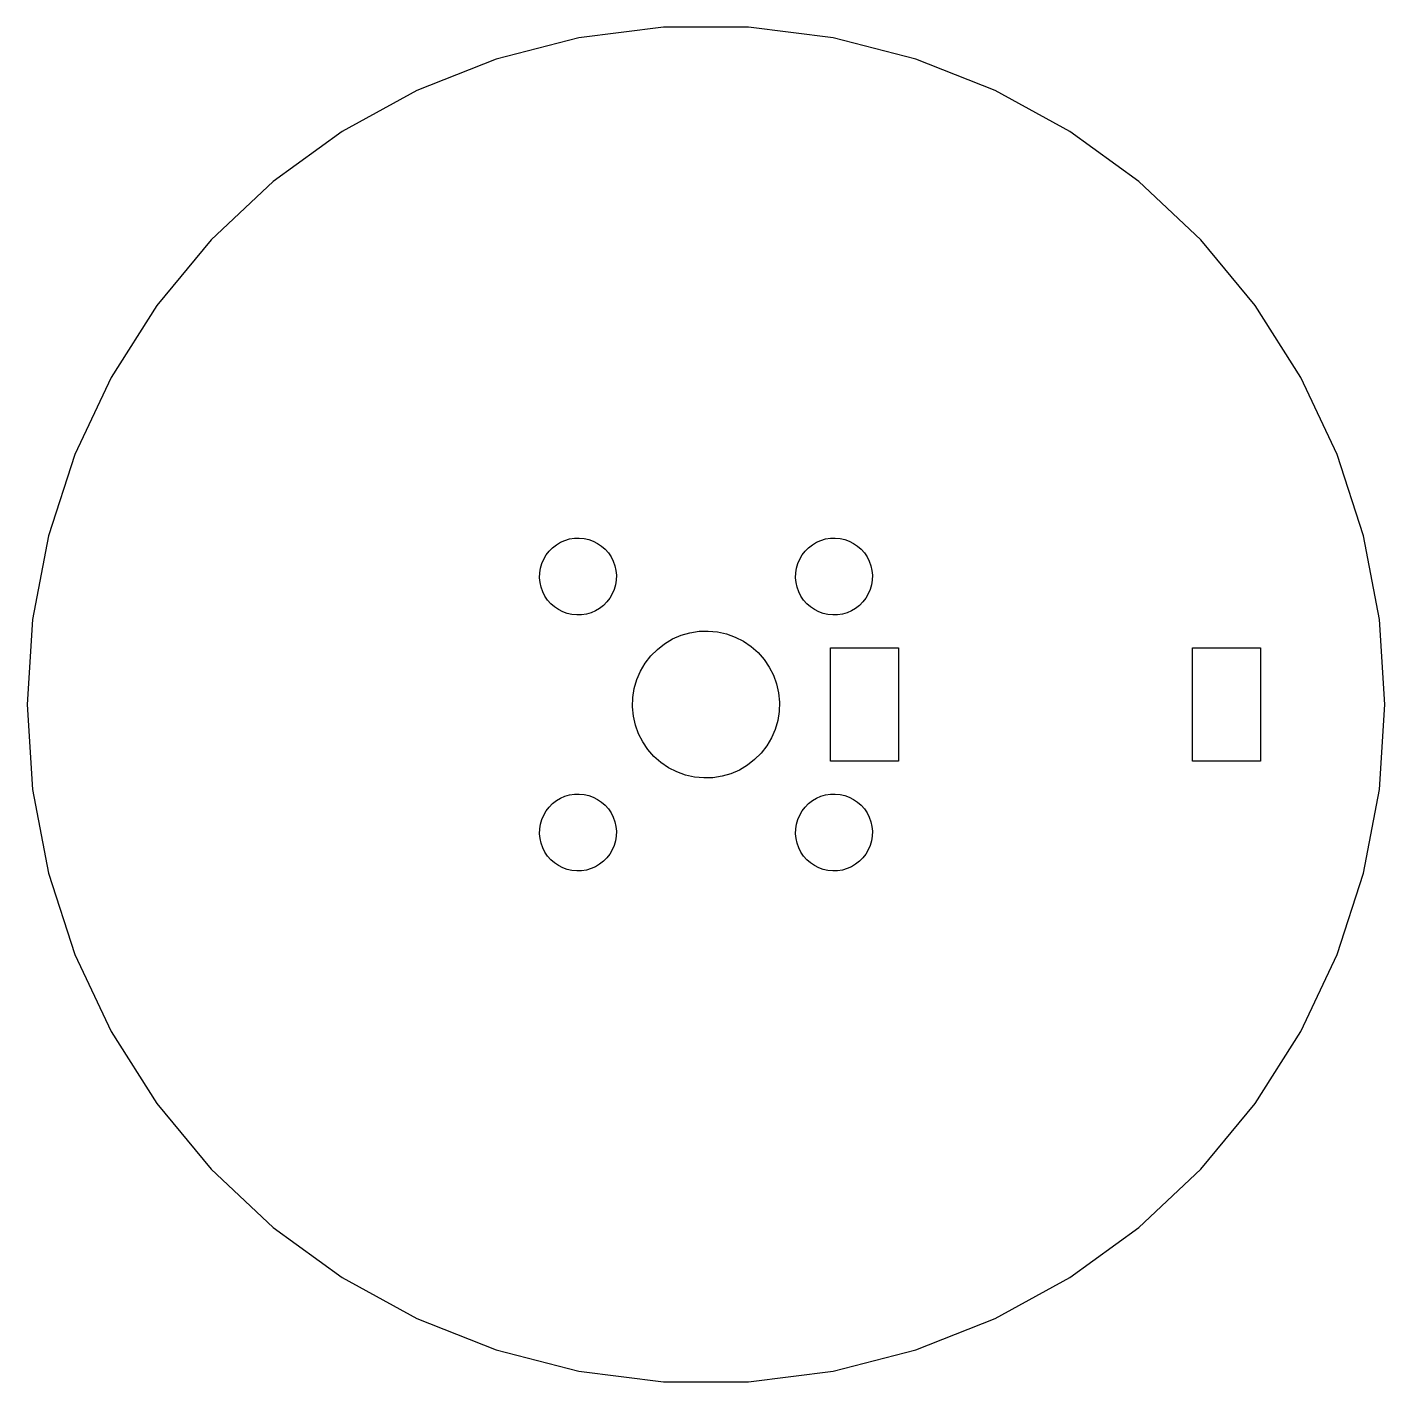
# Model space of a CAD drawing. Header units: metres. Extents: x -30 to 226, y -41 to 48.
# Drawn here: x -30 to 30, y -29.9 to 29.9 of the extents above; entities that cross this region are included whole.
import ezdxf

# ---------------------------------------------------------------- set-up
doc = ezdxf.new("R2010")
doc.units = ezdxf.units.M

msp = doc.modelspace()

# ---------------------------------------------------------------- linework, layer by layer
for p, q in [((-5.62143, 29.4686), (-9.27051, 28.5317)), ((-1.88371, 29.9408), (-5.62143, 29.4686)), ((1.88371, 29.9408), (-1.88371, 29.9408)), ((5.62143, 29.4686), (1.88371, 29.9408)), ((9.27051, 28.5317), (5.62143, 29.4686)), ((-9.27051, 28.5317), (-12.7734, 27.1448)), ((12.7734, 27.1448), (9.27051, 28.5317)), ((-12.7734, 27.1448), (-16.0748, 25.3298)), ((16.0748, 25.3298), (12.7734, 27.1448)), ((-16.0748, 25.3298), (-19.1227, 23.1154)), ((19.1227, 23.1154), (16.0748, 25.3298)), ((-19.1227, 23.1154), (-21.869, 20.5364)), ((21.869, 20.5364), (19.1227, 23.1154)), ((-21.869, 20.5364), (-24.2705, 17.6335)), ((24.2705, 17.6335), (21.869, 20.5364)), ((-24.2705, 17.6335), (-26.2892, 14.4526)), ((26.2892, 14.4526), (24.2705, 17.6335)), ((-26.2892, 14.4526), (-27.8933, 11.0437)), ((27.8933, 11.0437), (26.2892, 14.4526)), ((-27.8933, 11.0437), (-29.0575, 7.46069)), ((29.0575, 7.46069), (27.8933, 11.0437)), ((-29.0575, 7.46069), (-29.7634, 3.75999)), ((-6.42863, 7.17155), (-6.2327, 7.25635)), ((-6.2327, 7.25635), (-6.02769, 7.3159)), ((-6.02769, 7.3159), (-5.81683, 7.3493)), ((-5.81683, 7.3493), (-5.60345, 7.356)), ((-5.60345, 7.356), (-5.39091, 7.33592)), ((-5.39091, 7.33592), (-5.18256, 7.28935)), ((-5.18256, 7.28935), (-4.98169, 7.21703)), ((-4.98169, 7.21703), (-4.79147, 7.1201)), ((4.88507, 7.17155), (5.08099, 7.25635)), ((5.08099, 7.25635), (5.28601, 7.3159)), ((5.28601, 7.3159), (5.49686, 7.3493)), ((5.49686, 7.3493), (5.71025, 7.356)), ((5.71025, 7.356), (5.92279, 7.33592)), ((5.92279, 7.33592), (6.13113, 7.28935)), ((6.13113, 7.28935), (6.332, 7.21703)), ((6.332, 7.21703), (6.52222, 7.1201)), ((29.7634, 3.75999), (29.0575, 7.46069)), ((-7.17155, 6.42863), (-7.06288, 6.61238)), ((-7.06288, 6.61238), (-6.93204, 6.78108)), ((-6.93204, 6.78108), (-6.78108, 6.93204)), ((-6.78108, 6.93204), (-6.61238, 7.06288)), ((-6.61238, 7.06288), (-6.42863, 7.17155)), ((-4.79147, 7.1201), (-4.6149, 7.00011)), ((-4.6149, 7.00011), (-4.45477, 6.85893)), ((-4.45477, 6.85893), (-4.31358, 6.69879)), ((-4.31358, 6.69879), (-4.19359, 6.52222)), ((4.14214, 6.42863), (4.25081, 6.61238)), ((4.25081, 6.61238), (4.38165, 6.78108)), ((4.38165, 6.78108), (4.53262, 6.93204)), ((4.53262, 6.93204), (4.70131, 7.06288)), ((4.70131, 7.06288), (4.88507, 7.17155)), ((6.52222, 7.1201), (6.69879, 7.00011)), ((6.69879, 7.00011), (6.85893, 6.85893)), ((6.85893, 6.85893), (7.00011, 6.69879)), ((7.00011, 6.69879), (7.1201, 6.52222)), ((-7.3493, 5.81683), (-7.3159, 6.02769)), ((-7.3159, 6.02769), (-7.25635, 6.2327)), ((-7.25635, 6.2327), (-7.17155, 6.42863)), ((-4.19359, 6.52222), (-4.09666, 6.332)), ((-4.09666, 6.332), (-4.02435, 6.13113)), ((-4.02435, 6.13113), (-3.97778, 5.92279)), ((3.96439, 5.81683), (3.99779, 6.02769)), ((3.99779, 6.02769), (4.05734, 6.2327)), ((4.05734, 6.2327), (4.14214, 6.42863)), ((7.1201, 6.52222), (7.21703, 6.332)), ((7.21703, 6.332), (7.28935, 6.13113)), ((7.28935, 6.13113), (7.33592, 5.92279)), ((-7.356, 5.60345), (-7.3493, 5.81683)), ((-7.33592, 5.39091), (-7.356, 5.60345)), ((-3.96439, 5.49686), (-3.99779, 5.286)), ((-3.97778, 5.92279), (-3.95769, 5.71025)), ((-3.95769, 5.71025), (-3.96439, 5.49686)), ((3.95769, 5.60345), (3.96439, 5.81683)), ((3.97778, 5.39091), (3.95769, 5.60345)), ((7.3493, 5.49686), (7.3159, 5.28601)), ((7.33592, 5.92279), (7.356, 5.71025)), ((7.356, 5.71025), (7.3493, 5.49686)), ((-7.28935, 5.18256), (-7.33592, 5.39091)), ((-7.21703, 4.98169), (-7.28935, 5.18256)), ((-7.1201, 4.79147), (-7.21703, 4.98169)), ((-4.14214, 4.88506), (-4.25081, 4.70131)), ((-4.05734, 5.08099), (-4.14214, 4.88506)), ((-3.99779, 5.286), (-4.05734, 5.08099)), ((4.02435, 5.18256), (3.97778, 5.39091)), ((4.09666, 4.98169), (4.02435, 5.18256)), ((4.19359, 4.79147), (4.09666, 4.98169)), ((7.17155, 4.88507), (7.06288, 4.70131)), ((7.25635, 5.08099), (7.17155, 4.88507)), ((7.3159, 5.28601), (7.25635, 5.08099)), ((-7.00011, 4.6149), (-7.1201, 4.79147)), ((-6.85893, 4.45477), (-7.00011, 4.6149)), ((-6.69879, 4.31358), (-6.85893, 4.45477)), ((-6.52222, 4.19359), (-6.69879, 4.31358)), ((-4.70131, 4.25081), (-4.88506, 4.14214)), ((-4.53262, 4.38165), (-4.70131, 4.25081)), ((-4.38165, 4.53262), (-4.53262, 4.38165)), ((-4.25081, 4.70131), (-4.38165, 4.53262)), ((4.31358, 4.6149), (4.19359, 4.79147)), ((4.45476, 4.45476), (4.31358, 4.6149)), ((4.6149, 4.31358), (4.45476, 4.45476)), ((4.79147, 4.19359), (4.6149, 4.31358)), ((6.61238, 4.25081), (6.42863, 4.14214)), ((6.78108, 4.38165), (6.61238, 4.25081)), ((6.93204, 4.53262), (6.78108, 4.38165)), ((7.06288, 4.70131), (6.93204, 4.53262)), ((-29.7634, 3.75999), (-30, 0)), ((-6.332, 4.09666), (-6.52222, 4.19359)), ((-6.13113, 4.02435), (-6.332, 4.09666)), ((-5.92279, 3.97778), (-6.13113, 4.02435)), ((-5.71025, 3.95769), (-5.92279, 3.97778)), ((-5.49686, 3.96439), (-5.71025, 3.95769)), ((-5.286, 3.99779), (-5.49686, 3.96439)), ((-5.08099, 4.05734), (-5.286, 3.99779)), ((-4.88506, 4.14214), (-5.08099, 4.05734)), ((4.98169, 4.09666), (4.79147, 4.19359)), ((5.18256, 4.02435), (4.98169, 4.09666)), ((5.39091, 3.97778), (5.18256, 4.02435)), ((5.60345, 3.95769), (5.39091, 3.97778)), ((5.81683, 3.96439), (5.60345, 3.95769)), ((6.02769, 3.99779), (5.81683, 3.96439)), ((6.2327, 4.05734), (6.02769, 3.99779)), ((6.42863, 4.14214), (6.2327, 4.05734)), ((30, 0), (29.7634, 3.75999)), ((-1.47546, 2.89577), (-1.10089, 3.05786)), ((-1.10089, 3.05786), (-0.70895, 3.17172)), ((-0.70895, 3.17172), (-0.30585, 3.23557)), ((-0.30585, 3.23557), (0.10208, 3.24838)), ((0.10208, 3.24838), (0.50841, 3.20998)), ((0.50841, 3.20998), (0.90671, 3.12094)), ((0.90671, 3.12094), (1.29073, 2.9827)), ((-2.43785, 2.14926), (-2.14926, 2.43785)), ((-2.14926, 2.43785), (-1.82677, 2.688)), ((-1.82677, 2.688), (-1.47546, 2.89577)), ((1.29073, 2.9827), (1.65437, 2.79741)), ((1.65437, 2.79741), (1.99194, 2.56799)), ((1.99194, 2.56799), (2.2981, 2.2981)), ((5.5, -2.5), (5.5, 2.5)), ((5.5, 2.5), (8.5, 2.5)), ((8.5, 2.5), (8.5, -2.5)), ((21.5, -2.5), (21.5, 2.5)), ((21.5, 2.5), (24.5, 2.5)), ((24.5, 2.5), (24.5, -2.5)), ((-2.89577, 1.47546), (-2.688, 1.82677)), ((-2.688, 1.82677), (-2.43785, 2.14926)), ((2.2981, 2.2981), (2.56799, 1.99194)), ((2.56799, 1.99194), (2.79741, 1.65437)), ((-3.05786, 1.10089), (-2.89577, 1.47546)), ((2.79741, 1.65437), (2.9827, 1.29073)), ((2.9827, 1.29073), (3.12094, 0.90671)), ((-3.23557, 0.30585), (-3.17172, 0.70895)), ((-3.17172, 0.70895), (-3.05786, 1.10089)), ((3.12094, 0.90671), (3.20998, 0.50841)), ((-30, 0), (-29.7634, -3.75999)), ((-3.24838, -0.10208), (-3.23557, 0.30585)), ((3.20998, 0.50841), (3.24838, 0.10208)), ((3.24838, 0.10208), (3.23557, -0.30585)), ((29.7634, -3.75999), (30, 0)), ((-3.20998, -0.50841), (-3.24838, -0.10208)), ((-3.12094, -0.90671), (-3.20998, -0.50841)), ((3.23557, -0.30585), (3.17172, -0.70895)), ((-2.9827, -1.29073), (-3.12094, -0.90671)), ((3.05786, -1.10089), (2.89577, -1.47546)), ((3.17172, -0.70895), (3.05786, -1.10089)), ((-2.79741, -1.65437), (-2.9827, -1.29073)), ((-2.56799, -1.99194), (-2.79741, -1.65437)), ((2.89577, -1.47546), (2.688, -1.82677)), ((-2.2981, -2.2981), (-2.56799, -1.99194)), ((-1.99194, -2.56799), (-2.2981, -2.2981)), ((2.43785, -2.14926), (2.14926, -2.43785)), ((2.688, -1.82677), (2.43785, -2.14926)), ((-1.65437, -2.79741), (-1.99194, -2.56799)), ((-1.29073, -2.9827), (-1.65437, -2.79741)), ((-0.90671, -3.12094), (-1.29073, -2.9827)), ((1.47546, -2.89577), (1.10089, -3.05786)), ((1.82677, -2.688), (1.47546, -2.89577)), ((2.14926, -2.43785), (1.82677, -2.688)), ((8.5, -2.5), (5.5, -2.5)), ((24.5, -2.5), (21.5, -2.5)), ((-0.50841, -3.20998), (-0.90671, -3.12094)), ((-0.10208, -3.24838), (-0.50841, -3.20998)), ((0.30585, -3.23557), (-0.10208, -3.24838)), ((0.70895, -3.17172), (0.30585, -3.23557)), ((1.10089, -3.05786), (0.70895, -3.17172)), ((-29.7634, -3.75999), (-29.0575, -7.46069)), ((-6.61238, -4.25081), (-6.42863, -4.14214)), ((-6.42863, -4.14214), (-6.2327, -4.05734)), ((-6.2327, -4.05734), (-6.02769, -3.99779)), ((-6.02769, -3.99779), (-5.81683, -3.96439)), ((-5.81683, -3.96439), (-5.60345, -3.95769)), ((-5.60345, -3.95769), (-5.39091, -3.97778)), ((-5.39091, -3.97778), (-5.18256, -4.02435)), ((-5.18256, -4.02435), (-4.98169, -4.09666)), ((-4.98169, -4.09666), (-4.79147, -4.19359)), ((-4.79147, -4.19359), (-4.6149, -4.31358)), ((4.70131, -4.25081), (4.88506, -4.14214)), ((4.88506, -4.14214), (5.08099, -4.05734)), ((5.08099, -4.05734), (5.286, -3.99779)), ((5.286, -3.99779), (5.49686, -3.96439)), ((5.49686, -3.96439), (5.71025, -3.95769)), ((5.71025, -3.95769), (5.92279, -3.97778)), ((5.92279, -3.97778), (6.13113, -4.02435)), ((6.13113, -4.02435), (6.332, -4.09666)), ((6.332, -4.09666), (6.52222, -4.19359)), ((6.52222, -4.19359), (6.69879, -4.31358)), ((29.0575, -7.46069), (29.7634, -3.75999)), ((-7.17155, -4.88507), (-7.06288, -4.70131)), ((-7.06288, -4.70131), (-6.93204, -4.53262)), ((-6.93204, -4.53262), (-6.78108, -4.38165)), ((-6.78108, -4.38165), (-6.61238, -4.25081)), ((-4.6149, -4.31358), (-4.45476, -4.45476)), ((-4.45476, -4.45476), (-4.31358, -4.6149)), ((-4.31358, -4.6149), (-4.19359, -4.79147)), ((-4.19359, -4.79147), (-4.09666, -4.98169)), ((4.14214, -4.88506), (4.25081, -4.70131)), ((4.25081, -4.70131), (4.38165, -4.53262)), ((4.38165, -4.53262), (4.53262, -4.38165)), ((4.53262, -4.38165), (4.70131, -4.25081)), ((6.69879, -4.31358), (6.85893, -4.45477)), ((6.85893, -4.45477), (7.00011, -4.6149)), ((7.00011, -4.6149), (7.1201, -4.79147)), ((7.1201, -4.79147), (7.21703, -4.98169)), ((-7.3493, -5.49686), (-7.3159, -5.28601)), ((-7.3159, -5.28601), (-7.25635, -5.08099)), ((-7.25635, -5.08099), (-7.17155, -4.88507)), ((-4.09666, -4.98169), (-4.02435, -5.18256)), ((-4.02435, -5.18256), (-3.97778, -5.39091)), ((-3.97778, -5.39091), (-3.95769, -5.60345)), ((3.96439, -5.49686), (3.99779, -5.286)), ((3.99779, -5.286), (4.05734, -5.08099)), ((4.05734, -5.08099), (4.14214, -4.88506)), ((7.21703, -4.98169), (7.28935, -5.18256)), ((7.28935, -5.18256), (7.33592, -5.39091)), ((7.33592, -5.39091), (7.356, -5.60345)), ((-7.356, -5.71025), (-7.3493, -5.49686)), ((-7.33592, -5.92279), (-7.356, -5.71025)), ((-7.28935, -6.13113), (-7.33592, -5.92279)), ((-3.96439, -5.81683), (-3.99779, -6.02769)), ((-3.95769, -5.60345), (-3.96439, -5.81683)), ((3.95769, -5.71025), (3.96439, -5.49686)), ((3.97778, -5.92279), (3.95769, -5.71025)), ((4.02435, -6.13113), (3.97778, -5.92279)), ((7.3493, -5.81683), (7.3159, -6.02769)), ((7.356, -5.60345), (7.3493, -5.81683)), ((-7.21703, -6.332), (-7.28935, -6.13113)), ((-7.1201, -6.52222), (-7.21703, -6.332)), ((-7.00011, -6.69879), (-7.1201, -6.52222)), ((-4.14214, -6.42863), (-4.25081, -6.61238)), ((-4.05734, -6.2327), (-4.14214, -6.42863)), ((-3.99779, -6.02769), (-4.05734, -6.2327)), ((4.09666, -6.332), (4.02435, -6.13113)), ((4.19359, -6.52222), (4.09666, -6.332)), ((4.31358, -6.69879), (4.19359, -6.52222)), ((7.17155, -6.42863), (7.06288, -6.61238)), ((7.25635, -6.2327), (7.17155, -6.42863)), ((7.3159, -6.02769), (7.25635, -6.2327)), ((-6.85893, -6.85893), (-7.00011, -6.69879)), ((-6.69879, -7.00011), (-6.85893, -6.85893)), ((-6.52222, -7.1201), (-6.69879, -7.00011)), ((-6.332, -7.21703), (-6.52222, -7.1201)), ((-4.88507, -7.17155), (-5.08099, -7.25635)), ((-4.70131, -7.06288), (-4.88507, -7.17155)), ((-4.53262, -6.93204), (-4.70131, -7.06288)), ((-4.38165, -6.78108), (-4.53262, -6.93204)), ((-4.25081, -6.61238), (-4.38165, -6.78108)), ((4.45477, -6.85893), (4.31358, -6.69879)), ((4.6149, -7.00011), (4.45477, -6.85893)), ((4.79147, -7.1201), (4.6149, -7.00011)), ((4.98169, -7.21703), (4.79147, -7.1201)), ((6.42863, -7.17155), (6.2327, -7.25635)), ((6.61238, -7.06288), (6.42863, -7.17155)), ((6.78108, -6.93204), (6.61238, -7.06288)), ((6.93204, -6.78108), (6.78108, -6.93204)), ((7.06288, -6.61238), (6.93204, -6.78108)), ((-29.0575, -7.46069), (-27.8933, -11.0437)), ((-6.13113, -7.28935), (-6.332, -7.21703)), ((-5.92279, -7.33592), (-6.13113, -7.28935)), ((-5.71025, -7.356), (-5.92279, -7.33592)), ((-5.49686, -7.3493), (-5.71025, -7.356)), ((-5.28601, -7.3159), (-5.49686, -7.3493)), ((-5.08099, -7.25635), (-5.28601, -7.3159)), ((5.18256, -7.28935), (4.98169, -7.21703)), ((5.39091, -7.33592), (5.18256, -7.28935)), ((5.60345, -7.356), (5.39091, -7.33592)), ((5.81683, -7.3493), (5.60345, -7.356)), ((6.02769, -7.3159), (5.81683, -7.3493)), ((6.2327, -7.25635), (6.02769, -7.3159)), ((27.8933, -11.0437), (29.0575, -7.46069)), ((-27.8933, -11.0437), (-26.2892, -14.4526)), ((26.2892, -14.4526), (27.8933, -11.0437)), ((-26.2892, -14.4526), (-24.2705, -17.6335)), ((24.2705, -17.6335), (26.2892, -14.4526)), ((-24.2705, -17.6335), (-21.869, -20.5364)), ((21.869, -20.5364), (24.2705, -17.6335)), ((-21.869, -20.5364), (-19.1227, -23.1154)), ((19.1227, -23.1154), (21.869, -20.5364)), ((-19.1227, -23.1154), (-16.0748, -25.3298)), ((16.0748, -25.3298), (19.1227, -23.1154)), ((-16.0748, -25.3298), (-12.7734, -27.1448)), ((12.7734, -27.1448), (16.0748, -25.3298)), ((-12.7734, -27.1448), (-9.27051, -28.5317)), ((9.27051, -28.5317), (12.7734, -27.1448)), ((-9.27051, -28.5317), (-5.62143, -29.4686)), ((5.62143, -29.4686), (9.27051, -28.5317)), ((-5.62143, -29.4686), (-1.88371, -29.9408)), ((-1.88371, -29.9408), (1.88371, -29.9408)), ((1.88371, -29.9408), (5.62143, -29.4686))]:
    msp.add_line(p, q)

doc.saveas('drawing.dxf')
